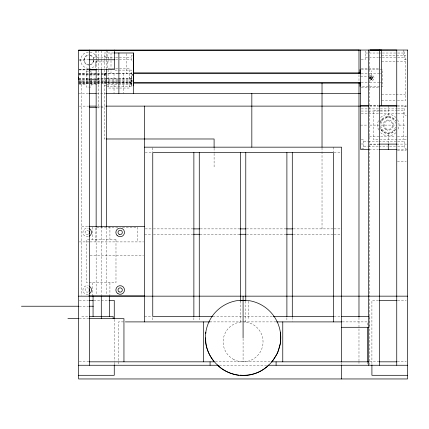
<?xml version="1.0" encoding="UTF-8"?>
<svg xmlns="http://www.w3.org/2000/svg" width="429" height="429" viewBox="0 0 429 429"><rect width="100%" height="100%" fill="white"/><g stroke="black" fill="none" stroke-linecap="round" stroke-linejoin="round"><path stroke-width="0.32" stroke-dasharray="2.15 1.61" d="M129.671 78.33L129.671 77.07M131.832 78.33L131.832 76.201M131.832 86.272L131.832 85.451M369.798 78.421L369.798 77.585M372.404 77.729C370.383 82.668 369.23 73.75 372.442 78.003C370.082 82.068 369.439 74.147 372.426 77.863M371.085 79.038L370.286 78.003L371.085 76.973M370.431 77.472L370.324 77.729L370.602 77.247M380.807 120.79L382.18 119.005M372.125 78.759L371.643 79.038L372.442 78.003L372.983 78.003M386.154 117.165L388.283 116.886L388.283 105.62M104.322 73.836L105.931 73.826M113.755 52.976L104.322 52.976L104.322 138.985L105.657 138.985M365.401 53.024L378.394 53.024M379.043 53.024L380.995 53.024M382.309 53.024L396.97 53.024M397.64 53.024L404.306 53.024M381.644 55.18L405.384 55.18L405.384 100.826L396.149 100.826M132.373 55.673L131.306 55.673L131.306 61.068L132.373 61.068M104.322 56.21L106.478 56.21M106.478 57.293L114.967 57.293M115.615 57.293L131.306 57.293M365.401 57.341L378.394 57.341M379.043 57.341L380.995 57.341M382.309 57.341L396.97 57.341M397.64 57.341L404.306 57.341M115.615 59.449L131.306 59.449M361.175 59.497L365.401 59.497L365.401 51.013M406.252 59.497L404.306 59.497L404.306 51.013M79.226 59.754L89.414 59.754M79.226 60.205L84.046 60.205A4.858 4.858 0 0 0 88.905 65.063M381.644 61.277L405.384 61.277M361.239 68.291L379.268 68.291M108.092 68.619L118.881 68.619M119.514 68.619L129.671 68.619L129.671 88.042L118.881 88.042M79.258 69.466L88.782 69.466M79.258 69.595L88.782 69.595M361.341 69.589L382.722 69.589L382.722 86.422L361.341 86.422M78.625 69.922L88.782 69.922M114.999 70.104L131.832 70.104L131.832 86.551L107.229 86.551M86.309 71.509L91.055 71.509L91.055 79.279M78.625 73.472L118.232 73.477M118.554 73.472L133.446 73.477M104.322 73.74L117.702 73.686M118.372 73.686L132.422 73.686M361.229 73.686L369.133 73.686M369.793 73.686L379.665 73.686M380.325 73.686L381.644 73.686M78.625 73.885L86.309 73.885M91.055 73.885L98.745 73.885M78.625 74.013L104.322 74.013M104.322 74.356L105.931 74.356M131.832 74.356L133.446 74.356M78.625 74.474L104.322 74.474M78.625 74.962L88.358 74.962M89.007 74.962L98.745 74.962M131.832 74.946L133.446 74.946M104.322 75.086L105.931 75.086M131.832 75.086L133.446 75.086M360.575 76.158L367.573 76.158M368.211 76.158L371.391 76.158L371.391 70.806M369.744 78.003L370.286 78.003M78.625 78.169L105.577 78.169M106.204 78.169L117.9 78.169M118.554 78.169L133.446 78.169M78.625 78.33L88.508 78.33M97.072 78.33L106.746 78.33M107.229 78.33L133.446 78.33M78.625 79.279L88.782 79.279M96.745 79.279L98.745 79.279M78.625 79.585L88.508 79.585M97.072 79.585L106.832 79.585M108.092 79.585L117.9 79.585M118.554 79.585L133.446 79.585M132.373 80.491L131.306 80.491L131.306 85.886L132.373 85.886M78.625 80.754L106.832 80.754M108.092 80.754L117.9 80.754M118.554 80.754L133.446 80.754M106.478 81.033L104.322 81.033L105.931 81.065M131.832 81.065L133.446 81.065M78.625 81.762L106.832 81.762M108.092 81.762L117.9 81.762M118.554 81.762L133.446 81.762M78.625 81.859L104.322 81.859M107.132 82.111L131.306 82.111M79.295 82.32L95.367 82.32M96.037 82.32L100.054 82.32M100.724 82.32L105.411 82.32M106.081 82.32L132.202 82.32M361.229 82.32L369.133 82.32M369.793 82.32L379.665 82.32M380.325 82.32L381.644 82.32M78.625 82.534L106.832 82.534M108.092 82.534L117.9 82.534M118.554 82.534L133.446 82.534M104.322 82.915L105.931 82.915M78.625 83.017L106.832 83.017M108.092 83.017L117.9 83.017M118.554 83.017L133.446 83.017M78.625 83.146L104.322 83.146M108.092 83.146L117.9 83.146M118.554 83.146L133.446 83.146M104.322 83.183L106.832 83.146M129.671 83.183L132.186 83.183M79.274 83.596L89.656 83.596M90.305 83.596L98.745 83.596M107.132 84.266L131.306 84.266M79.263 84.674L86.309 84.674M91.055 84.674L98.745 84.674M104.322 85.35L106.478 85.35M361.239 87.714L379.268 87.714M118.248 88.042L108.092 88.042L108.092 69.262M78.625 93.404L88.782 93.404M96.745 93.404L99.984 93.404M100.6 93.404L105.647 93.404M381.644 94.729L395.49 94.729M396.149 94.729L405.384 94.729M381.644 100.826L395.49 100.826M369.771 105.62L378.351 105.62M397.383 105.62L406.274 105.62M369.771 105.684L378.367 105.684M79.295 106.119L88.664 106.119M97.367 106.119L100.043 106.119M100.713 106.119L105.4 106.119M369.739 106.119L378.882 106.119M397.372 106.119L406.461 106.119M406.247 106.73L404.306 106.73L404.306 115.363L406.247 115.363M97.19 107.432L104.322 107.432M361.234 108.891L379.708 108.891M380.367 108.891L396.959 108.891M397.629 108.891L404.306 108.891M379.595 110.409L373.584 110.409L373.584 139.806L379.595 139.806M380.266 110.409L396.728 110.409M397.377 110.409L403.222 110.409L403.222 139.806L380.266 139.806M361.234 111.047L379.708 111.047M380.367 111.047L388.283 111.047M361.234 113.208L379.708 113.208M380.367 113.208L396.959 113.208M397.629 113.208L404.306 113.208M388.283 116.886L387.618 116.972M360.575 125.107L367.798 125.107M369.771 125.107L396.75 125.107M399.05 125.107L406.488 125.107M369.326 136.749L395.42 136.749M397.383 136.749L406.461 136.749M361.218 139.677L363.808 139.677L363.808 148.311L361.218 148.311M406.247 139.677L404.306 139.677L404.306 148.311L406.247 148.311M363.808 141.833L367.776 141.833M368.441 141.833L378.362 141.833M379.022 141.833L396.959 141.833M397.629 141.833L404.306 141.833M361.218 143.994L363.808 143.994M369.771 144.101L379.483 144.101M396.75 144.101L406.461 144.101M369.771 144.535L378.367 144.535M363.808 146.15L367.776 146.15M368.441 146.15L378.362 146.15M379.022 146.15L387.623 146.15M389.618 146.15L396.959 146.15M397.629 146.15L404.306 146.15M369.149 149.389L378.383 149.389M397.581 149.389L407.539 149.389M397.383 150.466L406.274 150.466M145.206 152.558L151.501 152.558M334.035 152.558L341.586 152.558M397.383 161.261L406.274 161.261M81.794 226.415L88.476 226.415M117.819 227.386L95.892 227.386L95.892 241.908M122.474 227.386L137.757 227.386L137.757 241.908M145.206 228.882L151.501 228.882M153.426 228.882L192.937 228.882M200.263 228.882L239.135 228.882M246.428 228.882L286.679 228.882M293.264 228.882L333.553 228.882M334.035 228.882L341.586 228.882M144.578 234.277L151.501 234.277M153.421 234.277L193.876 234.277M199.935 234.277L240.385 234.277M246.428 234.277L286.894 234.277M293.264 234.277L333.403 234.277M334.035 234.277L340.326 234.277M79.258 241.908L89.414 241.908M90.063 241.908L143.586 241.908M90.085 255.309L143.565 255.309M79.285 300.386L88.524 300.386M93.801 300.386L108.317 300.386M378.507 300.386L371.911 300.386L371.911 364.377M397.645 300.386L406.22 300.386M79.295 306.226L88.658 306.226M81.794 316.505L88.379 316.505M144.578 316.505L151.501 316.505M212.977 316.505L242.412 316.505M243.715 316.505L273.193 316.505M334.035 316.505L340.326 316.505M79.258 318.661L89.414 318.661M123.514 321.9L118.576 321.9L118.576 361.148M209.878 321.9L242.412 321.9M243.752 321.9L276.287 321.9M342.251 321.9L367.594 321.9L367.594 326.48M79.258 361.829L89.414 361.829M215.353 361.829L270.812 361.829M369.589 361.829L378.909 361.829M397.383 361.829L406.274 361.829M219.407 365.256L266.758 365.256M104.322 74.265L105.395 74.276M372.297 77.472L371.364 76.936L371.364 76.383M370.602 78.759L370.377 78.416M380.807 129.424L382.18 131.215M403.222 50.043L403.222 55.18M388.283 133.741L388.283 144.535M371.364 79.086L371.364 79.622M369.771 50.735L369.771 364.682M369.642 316.505L369.642 327.295M367.594 361.829L367.594 364.682M358.982 74.802L358.982 81.505M358.982 317.583L358.982 360.666M358.982 361.239L358.982 364.682M341.586 362.371L341.586 364.36M333.403 147.163L333.403 152.048M322.023 147.876L322.023 228.882M292.288 317.213L292.288 321.3M286.894 317.701L286.894 321.3M248.756 301.244L248.756 320.013M245.779 301.115L245.779 321.9M243.082 338.535L243.082 361.829M240.385 301.115L240.385 321.9M214.098 148.209L214.098 152.821M214.098 153.48L214.098 167.31M199.271 317.701L199.271 321.3M193.876 317.701L193.876 321.3M152.762 147.774L152.762 152.048M152.762 317.701L152.762 321.3M126.759 53.636L126.759 73.477M123.74 73.477L123.74 93.404M118.576 361.829L118.576 364.682M114.259 319.482L114.259 361.39M114.259 362.435L114.259 364.377M114.028 73.477L114.028 93.404M111.004 52.976L111.004 73.477M109.921 226.415L109.921 239.597M109.921 282.765L109.921 294.632M108.837 59.213L108.837 57.593L93.731 57.593L93.731 61.91L108.837 61.91L108.837 59.754M107.223 50.67L107.223 57.593M107.223 61.91L107.223 68.838M106.424 50.043L106.478 58.929M106.424 59.422L106.424 68.801M106.424 227.601L106.424 294.605M101.287 50.713L101.287 58.752M101.287 59.422L101.287 68.801M101.287 226.415L101.287 294.605M98.745 50.365L98.745 58.896M98.745 59.492L98.745 68.624M98.745 69.922L98.745 108.081M96.144 50.708L96.144 60.06M96.144 60.725L96.144 68.742M96.144 227.665L96.144 294.61M95.351 50.67L95.351 57.593M95.351 61.91L95.351 68.838M92.653 227.075L92.653 239.597M92.653 282.765L92.653 295.946M91.055 79.746L91.055 87.049L86.309 87.049L86.309 70.431M81.794 80.679L81.794 295.286M369.455 76.099A2.697 2.697 0 0 1 373.273 76.099A2.697 2.697 0 0 1 373.273 79.912A2.697 2.697 0 0 1 369.455 79.912M395.758 129.424A8.634 8.634 0 0 1 380.105 127.88M380.105 122.335A8.634 8.634 0 0 1 395.758 120.79M397.608 119.723A10.768 10.768 0 0 1 397.608 130.491M395.897 132.722A10.768 10.768 0 0 1 380.668 132.722M378.689 129.998A10.768 10.768 0 0 1 378.689 120.217M380.668 117.492A10.768 10.768 0 0 1 395.897 117.492M395.404 129.22A8.221 8.221 0 0 1 380.341 127.236M380.341 122.978A8.221 8.221 0 0 1 395.404 120.999M93.758 60.205A4.858 4.858 0 0 1 90.16 64.897M84.046 60.205A4.858 4.858 0 0 1 88.905 55.352M90.16 55.518A4.858 4.858 0 0 1 93.592 58.95M97.126 60.205A8.221 8.221 0 0 1 88.905 68.431M88.369 68.415A8.221 8.221 0 0 1 80.684 59.942A8.221 8.221 0 0 1 88.905 51.984M89.977 52.054A8.221 8.221 0 0 1 97.056 59.132M395.581 127.064A7.556 7.556 0 0 1 383.429 130.893A7.556 7.556 0 0 1 385.092 118.265A7.556 7.556 0 0 1 395.838 125.107M88.304 291.87A2.156 2.156 0 0 1 85.065 289.999A2.156 2.156 0 0 1 88.304 288.132M88.304 234.277A2.156 2.156 0 0 1 85.065 232.411A2.156 2.156 0 0 1 88.304 230.539M88.342 294.171A4.317 4.317 0 0 1 82.91 289.999A4.317 4.317 0 0 1 88.342 285.832M88.342 236.577A4.317 4.317 0 0 1 82.91 232.411A4.317 4.317 0 0 1 88.342 228.239M93.592 61.009A4.858 4.858 0 0 1 90.16 64.447M88.905 64.613A4.858 4.858 0 0 1 84.046 59.754A4.858 4.858 0 0 1 88.905 54.896M90.16 55.062A4.858 4.858 0 0 1 93.592 58.5M105.931 74.946L104.322 74.952L105.931 74.952M115.986 239.597L86.588 239.597L86.588 282.765L115.986 282.765L115.986 239.597M233.103 359.153A19.965 19.965 0 0 0 263.047 341.865A19.965 19.965 0 0 0 233.103 324.576A19.965 19.965 0 0 0 233.103 359.153M370.216 79.15A1.619 1.619 0 0 0 372.924 78.421A1.619 1.619 0 0 0 370.946 76.442A1.619 1.619 0 0 0 370.216 79.15M385.714 129.558A5.137 5.137 0 0 0 393.42 125.107A5.137 5.137 0 0 0 385.714 120.656A5.137 5.137 0 0 0 385.714 129.558M385.231 128.158A4.317 4.317 0 0 0 392.449 126.228A4.317 4.317 0 0 0 387.167 120.94A4.317 4.317 0 0 0 385.231 128.158"/><path stroke-width="0.64" d="M78.625 79.585L78.625 78.33M78.625 78.169L78.625 77.07M118.881 93.404L118.881 52.976M133.446 93.404L133.446 52.976L114.248 52.976M205.711 337.843C205.271 346.321 208.66 354.885 213.91 361.416M205.797 333.43L205.823 332.169M268.736 365.015C261.395 372.56 250.348 376.153 239.929 375.155M272.056 361.829L277.606 352.97L280.341 343.516L280.539 333.682A37.688 37.688 0 0 0 247.243 300.386L237.409 300.584A37.688 37.688 0 0 0 205.625 333.682C202.547 357.357 225.22 379.134 248.756 375.102C268.715 372.19 283.505 352.091 280.341 332.169M359.309 50.043L78.625 50.365M89.414 59.754L114.511 59.754M89.259 69.466L114.511 69.466L114.511 50.043M89.007 69.922L96.15 69.922M133.446 72.866L360.006 72.866M360.575 73.686L133.446 73.686L133.446 85.886M89.007 79.279L96.15 79.279M133.446 82.32L360.575 82.32M133.446 83.146L360.006 83.146M89.007 93.404L96.15 93.404M106.001 93.404L360.575 93.404M360.575 105.62L368.473 105.62M379.665 105.62L396.916 105.62M89.334 106.119L96.026 106.119M106.065 106.119L368.457 106.119M379.483 106.119L396.75 106.119M89.414 107.432L96.541 107.432M106.328 138.985L214.098 138.985L214.098 147.549M379.483 144.101L396.75 144.101M144.578 147.163L341.586 147.163L341.586 361.711M368.49 149.389L360.575 149.389L360.575 50.043M379.686 149.389L396.916 149.389M88.819 226.415L144.578 226.415M193.57 228.882L199.592 228.882M239.736 228.882L245.833 228.882M286.572 228.882L292.594 228.882M193.57 234.277L199.592 234.277M239.736 234.277L245.779 234.277M286.572 234.277L292.594 234.277M88.819 295.946L144.578 295.946M78.625 296.155L407.539 296.155M89.184 300.386L93.141 300.386M108.977 300.386L114.259 300.386L114.259 318.833M379.166 300.386L396.986 300.386M21.45 306.226L78.625 306.226M89.329 306.226L93.345 306.226M89.414 316.505L113.154 316.505L113.154 318.661M212.532 316.505L152.762 316.505L152.762 152.558L333.403 152.558L333.403 321.9M273.193 316.505L333.403 316.505M341.586 316.505L368.978 316.505M67.911 318.661L78.625 318.661M89.414 318.661L123.949 318.661L123.949 361.829M125.365 321.9L209.878 321.9M276.533 321.9L341.586 321.9M341.586 327.295L368.978 327.295M89.414 361.829L214.033 361.829M271.471 361.829L368.924 361.829M379.483 361.829L396.889 361.829M78.625 365.256L218.071 365.256M268.093 365.256L407.539 365.256M78.625 375.3L114.259 375.3L114.259 364.854M407.539 375.3L371.911 375.3L371.911 364.854M240.111 300.413L245.35 300.514M238.669 375.128C230.856 374.05 222.876 370.806 217.358 365.004M396.75 365.256L396.75 50.043L369.771 50.075L381.644 50.043L381.644 105.62M388.283 144.171L388.283 149.389M379.483 50.043L379.483 365.256M368.693 50.043L368.693 365.256M367.594 327.745L367.594 361.829M360.006 69.589L360.006 73.799M360.006 82.212L360.006 86.422M358.982 50.043L358.982 73.477M358.982 82.835L358.982 317.069M341.586 365.025L341.586 378.957M322.023 83.146L322.023 147.211M292.288 152.558L292.288 316.548M286.894 152.558L286.894 316.505M282.77 321.9L282.77 361.829M276.094 361.829L276.094 365.256M251.834 93.404L251.834 147.163M245.779 152.558L245.779 300.461M243.082 296.155L243.082 337.843M240.385 152.558L240.385 301.131M210.071 361.829L210.071 365.256M203.394 321.9L203.394 361.829M199.271 152.558L199.271 316.505M193.876 152.558L193.876 316.505M144.578 106.049L144.578 321.9M133.446 52.976L133.446 73.552M109.508 295.946L109.508 316.505M106.424 69.471L106.424 226.936M101.287 69.471L101.287 226.936M101.287 295.946L101.287 318.661M96.144 69.407L96.144 150.214M96.144 150.676L96.144 226.995M93.061 295.946L93.061 316.505M89.414 50.043L89.414 365.256M89.382 286.261A4.317 4.317 0 0 1 89.382 293.736M89.382 228.673A4.317 4.317 0 0 1 89.382 236.148M89.093 288.921A2.156 2.156 0 0 1 89.093 291.082M89.093 231.333A2.156 2.156 0 0 1 89.093 233.489M407.539 50.043L78.625 50.043L78.625 378.957L407.539 378.957L407.539 50.043M119.09 291.87A2.156 2.156 0 0 0 122.329 289.999A2.156 2.156 0 0 0 119.09 288.132A2.156 2.156 0 0 0 119.09 291.87M119.09 234.277A2.156 2.156 0 0 0 122.329 232.411A2.156 2.156 0 0 0 119.09 230.539A2.156 2.156 0 0 0 119.09 234.277M117.117 235.462A4.317 4.317 0 0 0 124.34 233.526A4.317 4.317 0 0 0 119.053 228.239A4.317 4.317 0 0 0 117.117 235.462M118.013 293.736A4.317 4.317 0 0 0 124.485 289.999A4.317 4.317 0 0 0 118.013 286.261A4.317 4.317 0 0 0 118.013 293.736"/></g></svg>
